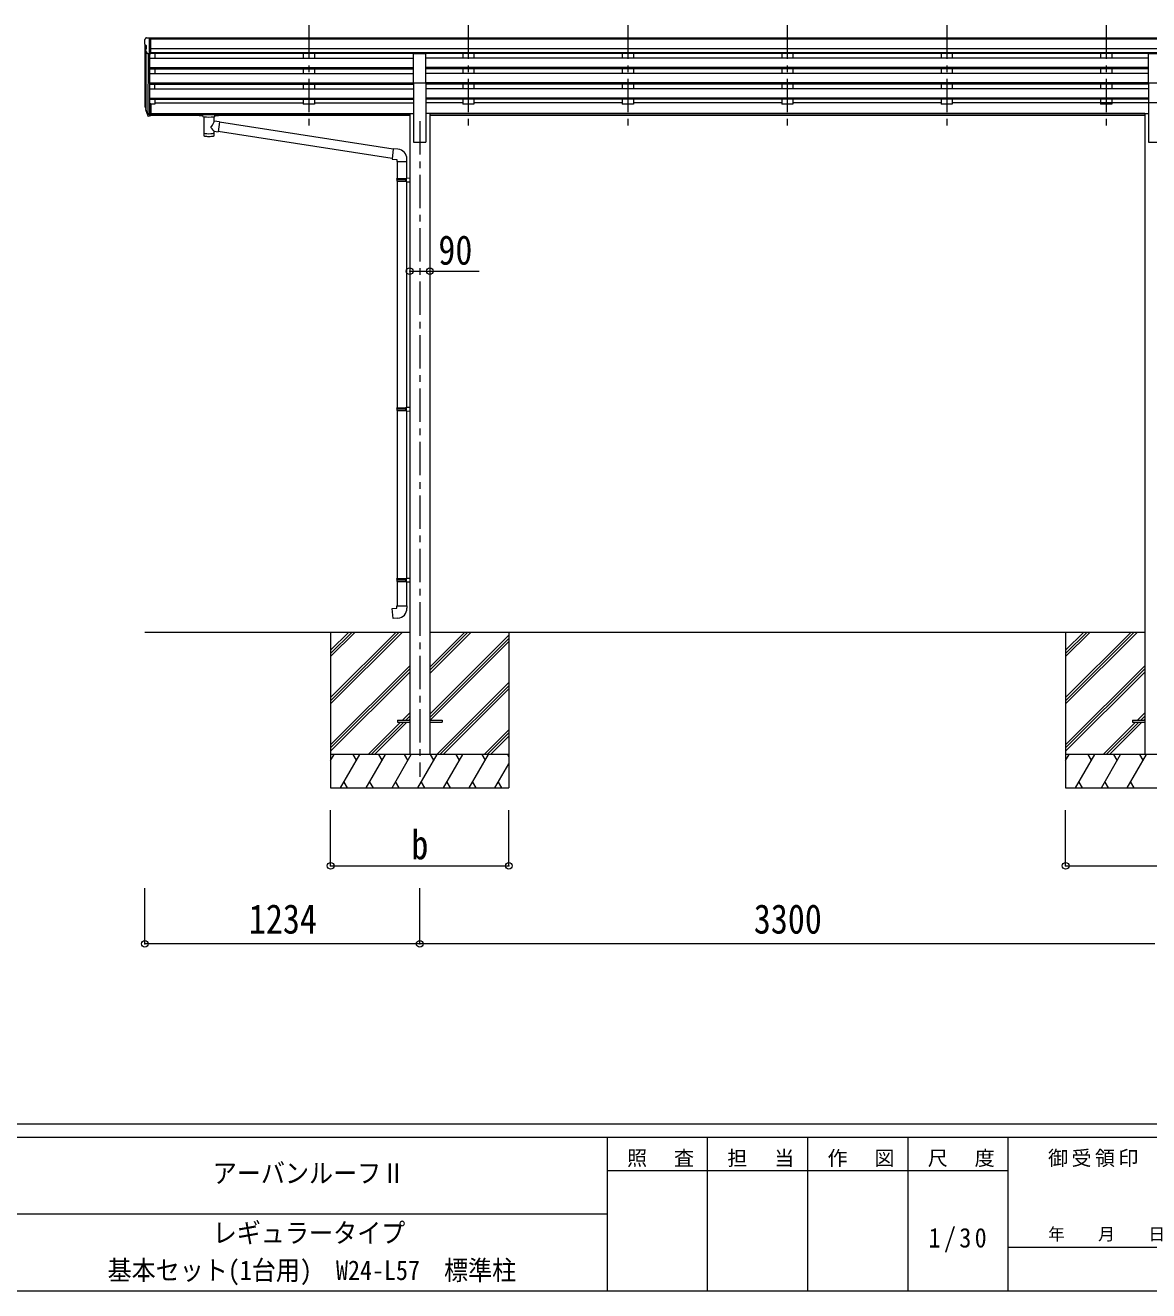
# Model space of a CAD drawing. Units: millimetres at full size, sheet at 1:30; some dimension numbers follow another scale. Extents: x -8432 to 8432, y -5820 to 5820.
# Drawn here: x 89 to 5133, y -5820 to -138 of the extents above; entities that cross this region are included whole.
import ezdxf
from ezdxf.enums import TextEntityAlignment as Align

# ---------------------------------------------------------------- set-up
doc = ezdxf.new("R2010")
doc.units = ezdxf.units.MM
doc.header["$LTSCALE"] = 30
doc.header["$PDMODE"] = 32
doc.header["$PDSIZE"] = 30
doc.linetypes.add('CHAIN1', pattern=[8, 5, -1, 1, -1])
for name, color, linetype, lineweight in [('0-0_0', 7, 'Continuous', 9), ('0-1_本体', 5, 'CHAIN1', 9), ('0-3_ELV2', 4, 'Continuous', 9), ('0-6_OTH_LINE', 6, 'Continuous', 9), ('0-9_OUTLINE', 7, 'Continuous', 9), ('F-0_240', 7, 'Continuous', 9)]:
    doc.layers.add(name, color=color, linetype=linetype, lineweight=lineweight)
doc.styles.add('ＭＳ ゴシック', font='')
doc.styles.get('ＭＳ ゴシック').set_extended_font_data('MS Gothic')

msp = doc.modelspace()

# ---------------------------------------------------------------- linework, layer by layer
at = {"layer": '0-0_0'}
for p, q in [((626.27, -2862.19), (1815.07, -2862.19)), ((1460.27, -2862.19), (1460.27, -3562.19)), ((1460.27, -3156.37), (1754.45, -2862.19)), ((1460.27, -3170.51), (1768.59, -2862.19)), ((1460.27, -3184.65), (1782.73, -2862.19)), ((1460.27, -2972.52), (1570.6, -2862.19)), ((1460.27, -2958.38), (1556.46, -2862.19)), ((1460.27, -2944.24), (1542.31, -2862.19)), ((1905.47, -3047.82), (2091.1, -2862.19)), ((1905.47, -3033.68), (2076.96, -2862.19)), ((1905.47, -3019.54), (2062.81, -2862.19)), ((1905.47, -2862.19), (5115.07, -2862.19)), ((1905.47, -3231.67), (2260.27, -2876.87)), ((1905.47, -3245.81), (2260.27, -2891.01)), ((2260.27, -2862.19), (2260.27, -3562.19)), ((4760.27, -2862.19), (4760.27, -3562.19)), ((4760.27, -3156.37), (5054.45, -2862.19)), ((4760.27, -3170.51), (5068.59, -2862.19)), ((4760.27, -3184.65), (5082.73, -2862.19)), ((4760.27, -2972.52), (4870.6, -2862.19)), ((4760.27, -2958.38), (4856.46, -2862.19)), ((4760.27, -2944.24), (4842.31, -2862.19)), ((1907.73, -3257.69), (2260.27, -2905.16)), ((1460.27, -3368.5), (1815.07, -3013.7)), ((1460.27, -3382.64), (1815.07, -3027.85)), ((1460.27, -3396.79), (1815.07, -3041.99)), ((4760.27, -3368.5), (5115.07, -3013.7)), ((4760.27, -3382.64), (5115.07, -3027.85)), ((4760.27, -3396.79), (5115.07, -3041.99)), ((1937.07, -3412.19), (2260.27, -3089)), ((1951.22, -3412.19), (2260.27, -3103.14)), ((1965.36, -3412.19), (2260.27, -3117.29)), ((1783.21, -3257.69), (1815.07, -3225.83)), ((5083.21, -3257.69), (5115.07, -3225.83)), ((1628.71, -3412.19), (1774.21, -3266.69)), ((1642.85, -3412.19), (1788.35, -3266.69)), ((1656.99, -3412.19), (1802.49, -3266.69)), ((1797.35, -3257.69), (1815.07, -3239.98)), ((1811.49, -3257.69), (1815.07, -3254.12)), ((4928.71, -3412.19), (5074.21, -3266.69)), ((4942.85, -3412.19), (5088.35, -3266.69)), ((4956.99, -3412.19), (5102.49, -3266.69)), ((5097.35, -3257.69), (5115.07, -3239.98)), ((5111.49, -3257.69), (5115.07, -3254.12)), ((2149.21, -3412.19), (2260.27, -3301.13)), ((2163.35, -3412.19), (2260.27, -3315.28)), ((2177.49, -3412.19), (2260.27, -3329.42)), ((2260.27, -3412.19), (1460.27, -3412.19)), ((1460.27, -3439.69), (1476.14, -3412.19)), ((1505.01, -3562.19), (1591.61, -3412.19)), ((1576.61, -3438.17), (1561.61, -3412.19)), ((1620.48, -3562.19), (1707.09, -3412.19)), ((1692.08, -3438.17), (1677.08, -3412.19)), ((1735.95, -3562.19), (1822.55, -3412.19)), ((1807.55, -3438.17), (1792.55, -3412.19)), ((1851.42, -3562.19), (1938.03, -3412.19)), ((1923.02, -3438.17), (1908.02, -3412.19)), ((1966.89, -3562.19), (2053.5, -3412.19)), ((2038.49, -3438.17), (2023.49, -3412.19)), ((2082.36, -3562.19), (2168.97, -3412.19)), ((2138.97, -3412.19), (2153.97, -3438.17)), ((2197.83, -3562.19), (2260.27, -3454.05)), ((2254.43, -3412.19), (2260.27, -3422.29)), ((5560.27, -3412.19), (4760.27, -3412.19)), ((4760.27, -3439.69), (4776.14, -3412.19)), ((4805.01, -3562.19), (4891.61, -3412.19)), ((4876.61, -3438.17), (4861.61, -3412.19)), ((4920.48, -3562.19), (5007.09, -3412.19)), ((4992.08, -3438.17), (4977.08, -3412.19)), ((5035.95, -3562.19), (5122.55, -3412.19)), ((5107.55, -3438.17), (5092.55, -3412.19)), ((1460.27, -3562.19), (2260.27, -3562.19)), ((1520.01, -3536.21), (1535.01, -3562.19)), ((1635.48, -3536.21), (1650.48, -3562.19)), ((1750.95, -3536.21), (1765.95, -3562.19)), ((1866.42, -3536.21), (1881.42, -3562.19)), ((1981.89, -3536.21), (1996.89, -3562.19)), ((2097.36, -3536.21), (2112.36, -3562.19)), ((2212.83, -3536.21), (2227.83, -3562.19)), ((4760.27, -3562.19), (5560.27, -3562.19)), ((4820.01, -3536.21), (4835.01, -3562.19)), ((4935.48, -3536.21), (4950.48, -3562.19)), ((5050.95, -3536.21), (5065.95, -3562.19))]:
    msp.add_line(p, q, dxfattribs=at)
at = {"layer": '0-1_本体'}
for p, q in [((1362.27, -137.79), (1362.27, -615.31)), ((1362.27, -137.79), (1362.27, -615.31)), ((2078.27, -137.79), (2078.27, -615.31)), ((2078.27, -137.79), (2078.27, -615.31)), ((2794.27, -137.79), (2794.27, -615.31)), ((2794.27, -137.79), (2794.27, -615.31)), ((3510.27, -137.79), (3510.27, -615.31)), ((3510.27, -137.79), (3510.27, -615.31)), ((4226.27, -137.79), (4226.27, -615.31)), ((4226.27, -137.79), (4226.27, -615.31)), ((4942.27, -137.79), (4942.27, -615.31)), ((4942.27, -137.79), (4942.27, -615.31)), ((1860.27, -568.63), (1860.27, -3512.19))]:
    msp.add_line(p, q, dxfattribs=at)
at = {"layer": '0-3_ELV2'}
for p, q in [((624.27, -202.91), (624.27, -203.54)), ((626.27, -224.11), (626.27, -490.55)), ((626.8, -224.72), (632.12, -227.79)), ((631.18, -194.1), (627.11, -199.91)), ((634.27, -193.54), (631.93, -193.68)), ((634.27, -193.54), (652.77, -193.54)), ((646.27, -266.52), (646.27, -193.54)), ((652.77, -193.54), (662.77, -193.62)), ((652.77, -265.52), (652.77, -193.54)), ((6367.77, -195.14), (652.77, -195.14)), ((6367.77, -200.36), (652.77, -200.36)), ((662.77, -195.14), (662.77, -193.62)), ((638.64, -264.71), (629.64, -249.11)), ((631.24, -251.88), (631.24, -517.26)), ((632.27, -228.05), (632.27, -244.32)), ((640.27, -266.04), (640.26, -535.69)), ((646.27, -266.52), (641.06, -266.2)), ((652.77, -265.52), (646.27, -265.52)), ((646.27, -266.52), (646.27, -490.92)), ((6367.77, -243.89), (652.77, -243.89)), ((6367.77, -261.74), (652.77, -261.74)), ((1832.77, -264.99), (652.77, -264.99)), ((671.27, -264.99), (671.27, -285.44)), ((1337.27, -264.99), (1337.27, -285.44)), ((1387.27, -264.99), (1387.27, -285.44)), ((1832.77, -395.96), (1832.77, -264.17)), ((1832.77, -264.17), (1887.77, -264.17)), ((1887.77, -395.96), (1887.77, -264.17)), ((5132.77, -264.99), (1887.77, -264.99)), ((2053.27, -264.99), (2053.27, -285.44)), ((2103.27, -264.99), (2103.27, -285.44)), ((2769.27, -264.99), (2769.27, -285.44)), ((2819.27, -264.99), (2819.27, -285.44)), ((3485.27, -264.99), (3485.27, -285.44)), ((3535.27, -264.99), (3535.27, -285.44)), ((4201.27, -264.99), (4201.27, -285.44)), ((4251.27, -264.99), (4251.27, -285.44)), ((4917.27, -264.99), (4917.27, -285.44)), ((4967.27, -264.99), (4967.27, -285.44)), ((5132.77, -395.96), (5132.77, -264.17)), ((5132.77, -264.17), (5187.77, -264.17)), ((646.27, -285.44), (1832.77, -285.44)), ((646.27, -327.32), (1832.77, -327.32)), ((646.27, -328.81), (1832.77, -328.81)), ((646.27, -333.13), (1832.77, -333.13)), ((671.27, -333.13), (671.27, -353.93)), ((1337.27, -333.13), (1337.27, -353.93)), ((1387.27, -333.13), (1387.27, -353.93)), ((5132.77, -285.44), (1887.77, -285.44)), ((5132.77, -327.32), (1887.77, -327.32)), ((5132.77, -328.81), (1887.77, -328.81)), ((5132.77, -333.13), (1887.77, -333.13)), ((2053.27, -333.13), (2053.27, -353.93)), ((2103.27, -333.13), (2103.27, -353.93)), ((2769.27, -333.13), (2769.27, -353.93)), ((2819.27, -333.13), (2819.27, -353.93)), ((3485.27, -333.13), (3485.27, -353.93)), ((3535.27, -333.13), (3535.27, -353.93)), ((4201.27, -333.13), (4201.27, -353.93)), ((4251.27, -333.13), (4251.27, -353.93)), ((4917.27, -333.13), (4917.27, -353.93)), ((4967.27, -333.13), (4967.27, -353.93)), ((646.27, -353.93), (1832.77, -353.93)), ((646.27, -395.81), (1832.77, -395.81)), ((646.27, -397.31), (1832.77, -397.31)), ((1832.77, -395.96), (1832.77, -662.19)), ((1832.77, -395.96), (1887.77, -395.96)), ((5132.77, -353.93), (1887.77, -353.93)), ((5132.77, -395.81), (1887.77, -395.81)), ((1887.77, -395.96), (1887.77, -662.19)), ((5132.77, -397.31), (1887.77, -397.31)), ((5132.77, -395.96), (5132.77, -662.19)), ((5132.77, -395.96), (5187.77, -395.96)), ((646.27, -401.62), (1832.77, -401.62)), ((646.27, -422.42), (1832.77, -422.42)), ((671.27, -422.42), (671.27, -401.62)), ((1337.27, -401.62), (1337.27, -422.42)), ((1387.27, -401.62), (1387.27, -422.42)), ((5132.77, -401.62), (1887.77, -401.62)), ((5132.77, -422.42), (1887.77, -422.42)), ((2053.27, -401.62), (2053.27, -422.42)), ((2103.27, -401.62), (2103.27, -422.42)), ((2769.27, -401.62), (2769.27, -422.42)), ((2819.27, -401.62), (2819.27, -422.42)), ((3485.27, -401.62), (3485.27, -422.42)), ((3535.27, -401.62), (3535.27, -422.42)), ((4201.27, -401.62), (4201.27, -422.42)), ((4251.27, -401.62), (4251.27, -422.42)), ((4917.27, -401.62), (4917.27, -422.42)), ((4967.27, -401.62), (4967.27, -422.42)), ((627.36, -505.11), (631.24, -513.05)), ((627.96, -503.73), (631.24, -510.79)), ((646.27, -464.3), (1832.77, -464.3)), ((646.27, -465.8), (1832.77, -465.8)), ((646.27, -470.11), (1832.77, -470.11)), ((646.27, -490.92), (646.27, -545.69)), ((652.77, -490.92), (646.27, -490.92)), ((652.77, -490.92), (652.77, -544.95)), ((671.27, -491.55), (652.77, -491.55)), ((671.27, -470.11), (671.27, -491.55)), ((671.27, -486.61), (1337.27, -486.61)), ((1337.27, -470.11), (1337.27, -491.55)), ((1387.27, -491.55), (1337.27, -491.55)), ((1387.27, -470.11), (1387.27, -491.55)), ((1387.27, -486.61), (1832.77, -486.61)), ((5132.77, -464.3), (1887.77, -464.3)), ((5132.77, -465.8), (1887.77, -465.8)), ((5132.77, -470.11), (1887.77, -470.11)), ((2053.27, -486.61), (1887.77, -486.61)), ((2053.27, -470.11), (2053.27, -491.55)), ((2103.27, -491.55), (2053.27, -491.55)), ((2103.27, -470.11), (2103.27, -491.55)), ((2769.27, -486.61), (2103.27, -486.61)), ((2769.27, -470.11), (2769.27, -491.55)), ((2819.27, -491.55), (2769.27, -491.55)), ((2819.27, -470.11), (2819.27, -491.55)), ((3485.27, -486.61), (2819.27, -486.61)), ((3485.27, -470.11), (3485.27, -491.55)), ((3535.27, -491.55), (3485.27, -491.55)), ((3535.27, -470.11), (3535.27, -491.55)), ((4201.27, -486.61), (3535.27, -486.61)), ((4201.27, -470.11), (4201.27, -491.55)), ((4251.27, -491.55), (4201.27, -491.55)), ((4251.27, -470.11), (4251.27, -491.55)), ((5132.77, -486.61), (4251.27, -486.61)), ((4917.27, -470.11), (4917.27, -491.55)), ((5187.77, -486.61), (4917.27, -486.61)), ((4967.27, -491.55), (4917.27, -491.55)), ((4967.27, -470.11), (4967.27, -491.55)), ((5132.77, -486.61), (4967.27, -486.61)), ((629.67, -516.38), (630.01, -520.79)), ((630.01, -520.79), (638.82, -544.33)), ((630.63, -520.22), (638.82, -536.4)), ((639.83, -535.27), (632.08, -519.86)), ((646.27, -535.95), (641.13, -535.95)), ((646.27, -537.75), (641.42, -537.75)), ((646.27, -545.69), (641.42, -545.69)), ((652.77, -531.05), (646.27, -531.05)), ((652.77, -535.93), (646.27, -535.93)), ((652.77, -544.95), (646.27, -544.95)), ((652.77, -533.62), (1815.07, -533.62)), ((652.77, -535.02), (1815.07, -535.02)), ((886.77, -542.71), (652.77, -542.71)), ((1815.07, -542.71), (940.77, -542.71)), ((1815.07, -533.19), (1815.07, -3412.19)), ((1815.07, -533.19), (1832.77, -533.19)), ((1905.47, -533.19), (1887.77, -533.19)), ((1905.47, -533.19), (1905.47, -3412.19)), ((5115.07, -533.62), (1905.47, -533.62)), ((5115.07, -535.02), (1905.47, -535.02)), ((5115.07, -542.71), (1905.47, -542.71)), ((5115.07, -533.19), (5115.07, -3412.19)), ((5115.07, -533.19), (5132.77, -533.19)), ((1832.77, -662.19), (1887.77, -662.19)), ((5132.77, -662.19), (5187.77, -662.19)), ((1760.27, -3257.69), (1760.27, -3266.69)), ((1760.27, -3257.69), (1815.07, -3257.69)), ((1760.27, -3266.69), (1815.07, -3266.69)), ((1905.47, -3257.69), (1960.27, -3257.69)), ((1905.47, -3266.69), (1960.27, -3266.69)), ((1960.27, -3257.69), (1960.27, -3266.69)), ((5060.27, -3257.69), (5060.27, -3266.69)), ((5060.27, -3257.69), (5115.07, -3257.69)), ((5060.27, -3266.69), (5115.07, -3266.69))]:
    msp.add_line(p, q, dxfattribs=at)
for centre, radius, start, end in [((627.27, -202.91), 3, 93, 180), ((826.27, -203.54), 202, 180, 184.94904), ((631.17, -220.35), 6.18, 185.7035, 224.99897), ((631.99, -194.68), 1, 93.5, 145), ((632.24, -247.61), 3, 94.7167, 210), ((631.97, -244.32), 0.3, 274.7167, 0), ((631.97, -228.05), 0.3, 0, 60), ((641.24, -263.21), 3, 210, 266.5), ((655.45, -495.99), 29.53, 186.50806, 197.98144), ((656.85, -494.23), 30.41, 187.1552, 198.19734)]:
    msp.add_arc(centre, radius, start, end, dxfattribs=at)
for centre, major_axis, ratio, start_param, end_param in [((714.92, -496.42), (-89.06, 1.43), 0.57596, 6.1962358, 6.3678173), ((714.13, -489.74), (87.93, 4.42), 0.541684, 3.0659337, 3.2228513), ((630.98, -516.38), (1.3, 0), 0.90356, 1.3700892, 3.347195), ((716.9, -500.19), (-89.07, 0), 0.90356, 0.2056023, 0.2515348), ((716.18, -496.32), (-88.05, 0), 0.90356, 0.2662965, 0.3003836), ((641.42, -535.04), (-3, 0), 0.90356, 0.5235988, 1.5707963), ((641.42, -542.98), (3, 0), 0.90356, 3.6651914, 4.712389), ((641.13, -534.59), (-1.5, 0), 0.90356, 0.5235988, 1.5707963)]:
    msp.add_ellipse(centre, major_axis=major_axis, ratio=ratio, start_param=start_param, end_param=end_param, dxfattribs=at)
at = {"layer": '0-6_OTH_LINE'}
for p, q in [((1815.07, -1241.74), (1905.47, -1241.74)), ((1460.27, -3912.19), (1460.27, -3662.21)), ((2260.27, -3912.19), (2260.27, -3662.21)), ((4760.27, -3912.19), (4760.27, -3662.21)), ((1460.27, -3912.19), (2260.27, -3912.19)), ((4760.27, -3912.19), (5560.27, -3912.19)), ((626.27, -4262.19), (626.27, -4012.19)), ((1860.27, -4262.19), (1860.27, -4012.19)), ((1860.27, -4262.19), (626.27, -4262.19)), ((5160.27, -4262.19), (1860.27, -4262.19))]:
    msp.add_line(p, q, dxfattribs=at)
at = {"layer": '0-6_OTH_LINE', "lineweight": 18}
msp.add_line((1905.47, -1241.74), (2127.41, -1241.74), dxfattribs=at)
at = {"layer": '0-6_OTH_LINE'}
for p in [(1815.07, -1241.74), (1905.47, -1241.74), (1460.27, -3912.19), (2260.27, -3912.19), (4760.27, -3912.19), (626.27, -4262.19), (1860.27, -4262.19)]:
    msp.add_point(p, dxfattribs=at)
at = {"layer": '0-9_OUTLINE'}
for p, q in [((870.27, -535.79), (870.27, -541.55)), ((872.27, -535.13), (955.27, -535.13)), ((872.27, -537.31), (955.27, -537.31)), ((872.27, -542.21), (886.77, -542.21)), ((886.77, -547.86), (886.77, -541.31)), ((890.87, -548.78), (890.85, -634.22)), ((961.88, -571.43), (936.66, -567.52)), ((936.67, -567.53), (936.67, -548.78)), ((940.77, -547.86), (940.77, -541.31)), ((940.77, -542.21), (955.27, -542.21)), ((957.27, -535.79), (957.27, -541.55)), ((936.68, -634.22), (936.66, -613.55)), ((936.66, -613.87), (954.86, -616.69)), ((961.88, -571.43), (954.86, -616.69)), ((1737.2, -736.28), (955.13, -614.95)), ((1740.87, -694.34), (961.57, -573.44)), ((1761.88, -694.22), (1741.04, -692.4)), ((1756.96, -749.97), (1802.96, -749.97)), ((1759.07, -749.97), (1759.07, -826.26)), ((1801.07, -749.97), (1801.07, -823.7)), ((1802.96, -749.97), (1802.96, -739.05)), ((1757.07, -828.26), (1758.07, -826.26)), ((1757.07, -828.26), (1801.07, -828.26)), ((1757.07, -828.26), (1757.07, -836.26)), ((1757.07, -836.26), (1801.07, -836.26)), ((1757.07, -836.26), (1758.07, -838.26)), ((1758.07, -826.26), (1801.07, -826.26)), ((1758.07, -838.26), (1801.07, -838.26)), ((1759.07, -838.26), (1759.07, -1854.95)), ((1796.59, -828.26), (1796.16, -826.26)), ((1799.07, -823.76), (1815.07, -823.29)), ((1799.07, -825.76), (1799.07, -823.76)), ((1799.07, -825.76), (1801.07, -825.76)), ((1799.07, -840.76), (1799.07, -838.76)), ((1799.07, -840.76), (1815.07, -841.23)), ((1801.07, -840.82), (1801.07, -1852.39)), ((1815.07, -823.29), (1815.07, -841.23)), ((1757.07, -1856.95), (1758.07, -1854.95)), ((1757.07, -1856.95), (1801.07, -1856.95)), ((1757.07, -1856.95), (1757.07, -1864.95)), ((1757.07, -1864.95), (1801.07, -1864.95)), ((1757.07, -1864.95), (1758.07, -1866.95)), ((1758.07, -1854.95), (1801.07, -1854.95)), ((1758.07, -1866.95), (1801.07, -1866.95)), ((1759.07, -1866.95), (1759.07, -2622.63)), ((1796.59, -1856.95), (1796.16, -1854.95)), ((1799.07, -1852.45), (1815.07, -1851.98)), ((1799.07, -1854.45), (1799.07, -1852.45)), ((1799.07, -1854.45), (1801.07, -1854.45)), ((1799.07, -1869.45), (1799.07, -1867.45)), ((1799.07, -1869.45), (1815.07, -1869.92)), ((1801.07, -1869.51), (1801.07, -2620.08)), ((1815.07, -1851.98), (1815.07, -1869.92)), ((1757.07, -2624.63), (1758.07, -2622.63)), ((1757.07, -2624.63), (1801.07, -2624.63)), ((1757.07, -2624.63), (1757.07, -2632.63)), ((1757.07, -2632.63), (1801.07, -2632.63)), ((1757.07, -2632.63), (1758.07, -2634.63)), ((1758.07, -2622.63), (1801.07, -2622.63)), ((1758.07, -2634.63), (1801.07, -2634.63)), ((1759.07, -2634.63), (1759.07, -2744.64)), ((1796.59, -2624.63), (1796.16, -2622.63)), ((1799.07, -2620.13), (1815.07, -2619.66)), ((1799.07, -2622.13), (1799.07, -2620.13)), ((1799.07, -2622.13), (1801.07, -2622.13)), ((1799.07, -2637.13), (1799.07, -2635.13)), ((1799.07, -2637.13), (1815.07, -2637.61)), ((1801.07, -2637.19), (1801.07, -2744.64)), ((1815.07, -2619.66), (1815.07, -2637.61)), ((1757.07, -2744.64), (1803.07, -2744.64)), ((1757.07, -2754.64), (1757.07, -2744.64)), ((1803.07, -2744.64), (1803.07, -2755.55))]:
    msp.add_line(p, q, dxfattribs=at)
for points in [[(870.27, -535.79), (870.3, -535.6), (870.39, -535.46), (870.48, -535.37), (870.59, -535.31), (870.71, -535.26), (871, -535.2), (871.49, -535.15), (872.03, -535.13), (872.27, -535.13)], [(870.27, -541.55), (870.3, -541.75), (870.39, -541.88), (870.48, -541.98), (870.59, -542.04), (870.71, -542.08), (871, -542.14), (871.49, -542.19), (872.03, -542.21), (872.27, -542.21)], [(955.27, -535.13), (955.62, -535.13), (956.15, -535.16), (956.6, -535.21), (956.9, -535.29), (957.07, -535.39), (957.19, -535.52), (957.26, -535.7), (957.27, -535.79)], [(955.27, -542.21), (955.62, -542.21), (956.15, -542.19), (956.6, -542.13), (956.9, -542.06), (957.07, -541.96), (957.19, -541.82), (957.26, -541.64), (957.27, -541.55)], [(1741.04, -692.4), (1737.03, -738.22), (1756.96, -739.97), (1756.96, -749.97)], [(1796.59, -828.26), (1796.59, -836.26), (1796.16, -838.26)], [(1799.07, -838.76), (1801.07, -838.76), (1801.07, -825.76)], [(1796.59, -1856.95), (1796.59, -1864.95), (1796.16, -1866.95)], [(1799.07, -1867.45), (1801.07, -1867.45), (1801.07, -1854.45)], [(1796.59, -2624.63), (1796.59, -2632.63), (1796.16, -2634.63)], [(1799.07, -2635.13), (1801.07, -2635.13), (1801.07, -2622.13)], [(1761.99, -2800.38), (1741.15, -2802.2), (1737.14, -2756.38), (1757.07, -2754.64)]]:
    msp.add_lwpolyline(points, dxfattribs=at)
for centre, start, end in [((1757.96, -739.05), 0, 85), ((1758.07, -2755.55), 275, 0)]:
    msp.add_arc(centre, 45, start, end, dxfattribs=at)
for centre, major_axis, ratio, start_param, end_param in [((872.27, -537.53), (2, 0), 0.109601, 3.1415927, 4.712389), ((913.77, -547.78), (27.06, 0), 0.069685, 3.1415927, 6.2831853), ((913.77, -541.31), (27, 0), 0.070066, 6.2831853, 9.424778), ((913.76, -594.06), (-22.81, -26.62), 0.234429, 1.6855472, 3.1268519), ((924.77, -545.29), (16, 0), 0.361356, 6.2636979, 6.2831853), ((955.27, -537.53), (2, 0), 0.109601, 4.712389, 6.2831853), ((913.77, -621.78), (22.91, 0), 0.122865, 3.1415927, 6.2831853), ((916.32, -591.41), (20.32, -22.25), 0.045535, 0.0389954, 1.3075346), ((913.77, -634.22), (22.92, 0), 0.101955, 3.1415499, 6.2833984)]:
    msp.add_ellipse(centre, major_axis=major_axis, ratio=ratio, start_param=start_param, end_param=end_param, dxfattribs=at)
at = {"layer": 'F-0_240', "color": 5}
for p, q in [((-8432.06, -5070), (8007.94, -5070)), ((-8432.06, -5130), (5341.19, -5130)), ((2701.18, -5130), (2701.18, -5820)), ((3151.18, -5130), (3151.18, -5820)), ((3601.18, -5130), (3601.18, -5820)), ((4051.18, -5130), (4051.18, -5820)), ((4501.18, -5130), (4501.18, -5820)), ((2701.18, -5280), (4501.18, -5280)), ((-3448.82, -5475), (2701.18, -5475)), ((4501.18, -5625), (5341.19, -5625)), ((-8432.06, -5820), (8007.94, -5820))]:
    msp.add_line(p, q, dxfattribs=at)

# ---------------------------------------------------------------- texts
at = {"layer": '0-6_OTH_LINE', "color": 7, "style": 'ＭＳ ゴシック', "width": 0.85}
for s, p in [('90', (1943.96, -1252.32)), ('b', (1822.77, -3922.19)), ('1234', (1093.27, -4256.19)), ('3300', (3360.27, -4256.19))]:
    msp.add_text(s, height=132, dxfattribs=at).set_placement(p, align=Align.BOTTOM_LEFT)
at = {"layer": 'F-0_240', "style": 'ＭＳ ゴシック', "width": 0.9}
for s, p in [('アーバンルーフⅡ', (931.18, -5362.5)), ('レギュラータイプ', (931.18, -5630.88)), ('基本セット(1台用)\u3000W24-L57\u3000標準柱', (458.68, -5798.5))]:
    msp.add_text(s, height=87.98, dxfattribs=at).set_placement(p, align=Align.BOTTOM_LEFT)
at = {"layer": 'F-0_240', "style": 'ＭＳ ゴシック'}
msp.add_text('年\u3000\u3000月\u3000\u3000日', height=54.99, dxfattribs=at).set_placement((4681.19, -5610), align=Align.BOTTOM_LEFT)
at = {"layer": 'F-0_240', "attachment_point": 7, "style": 'ＭＳ ゴシック'}
for s, insert, char_height in [('\\T1.17;照\u3000査', (2791.19, -5265), 65.98), ('\\T1.17;担\u3000当', (3241.19, -5265), 65.98), ('\\T1.17;作\u3000図', (3691.18, -5265), 65.98), ('\\T1.17;尺\u3000度', (4141.19, -5265), 65.98), ('\\T1.17;御受領印', (4681.18, -5265), 65.98), ('\\T1.28;\\W0.9;1/30', (4144.93, -5647.5), 87.98)]:
    msp.add_mtext(s, dxfattribs=dict(at, insert=insert, char_height=char_height))

doc.saveas('drawing.dxf')
